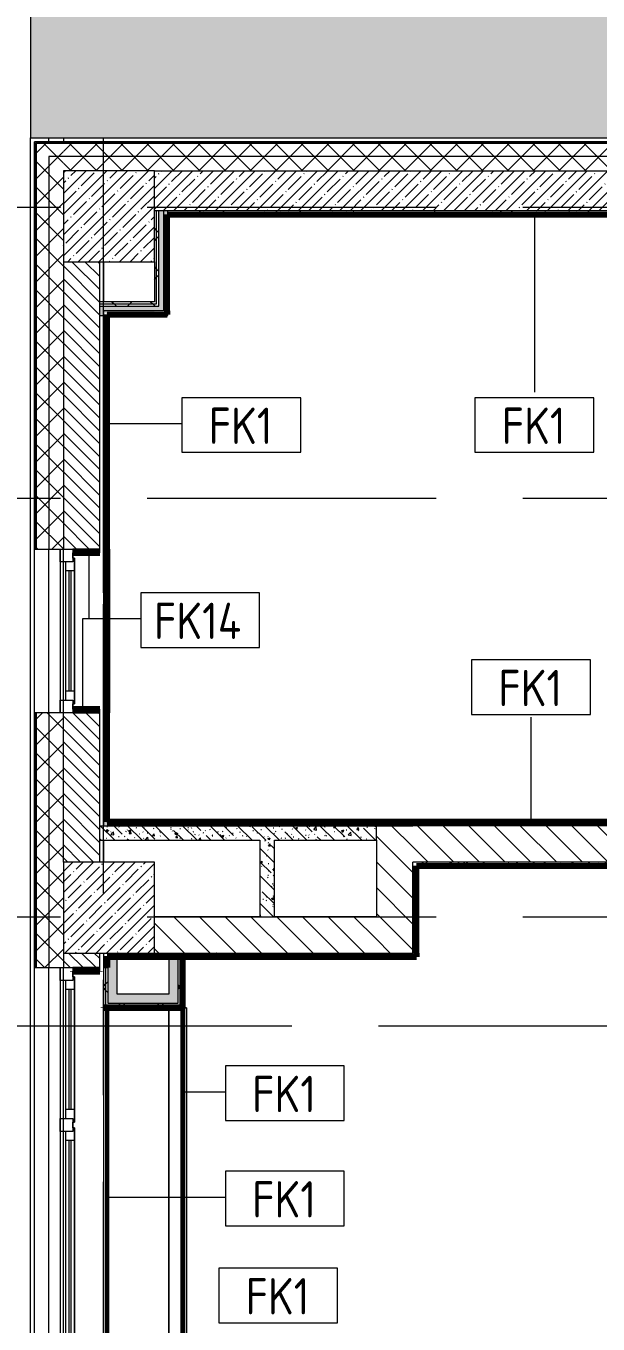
# Model space of a CAD drawing. Header units: millimetres. Extents: x -4060 to 187734, y -8553 to 29000.
# Drawn here: x -315 to 2828, y 8861 to 15996 of the extents above; entities that cross this region are included whole.
import ezdxf

# ---------------------------------------------------------------- set-up
doc = ezdxf.new("R2010")
doc.units = ezdxf.units.MM
doc.linetypes.add('Осевая', pattern=[3175, 635, -476.25, 1587.5, -476.25])
for name, color, linetype, lineweight in [('A-DETL', 7, 'Continuous', 9), ('A-GLAZ', 7, 'Continuous', 9), ('A-GLAZ-1', 7, 'Continuous', 13), ('A-WALL', 7, 'Continuous', 9), ('A-WALL-IDEN', 7, 'Continuous', 9), ('I-WALL', 7, 'Continuous', 9), ('S-COLS', 7, 'Continuous', 9), ('Знаки', 7, 'Continuous', 9), ('Оси', 7, 'Continuous', 9), ('Оси-2', 7, 'Осевая', 9)]:
    doc.layers.add(name, color=color, linetype=linetype, lineweight=lineweight)
for name, color, linetype, lineweight, true_color in [('A-DETL-GENF-2', 7, 'Continuous', 9, 0xeeeeee), ('A-WALL-1', 7, 'Continuous', 9, 0xc0c0c0), ('A-WALL-3', 7, 'Continuous', 9, 0xff80c0), ('I-WALL-17', 7, 'Continuous', 80, 0xffd2ff), ('I-WALL-4', 7, 'Continuous', 9, 0xc0c0c0), ('I-WALL-7', 7, 'Continuous', 80, 0xff80c0), ('I-WALL-8', 7, 'Continuous', 53, 0xff80c0), ('S-WALL-ANLY', 7, 'Continuous', 13, 0x008040), ('S-WALL-ANLY-1', 7, 'Continuous', 5, 0x008040), ('Знаки-1', 7, 'Continuous', 9, 0xdfdfdf), ('Знаки-2', 9, 'Continuous', 9, 0x808080)]:
    doc.layers.add(name, color=color, linetype=linetype, lineweight=lineweight, true_color=true_color)
doc.styles.add('GOST Common', font='GOST_Common.ttf', dxfattribs={"width": 0.9, "height": 200})
pattern_1 = [(45, (0, 0), (-70.7107, 70.7107), []), (135, (0, 0), (-70.7107, -70.7107), [])]
pattern_2 = [(135, (0, 0), (-70.7107, -70.7107), [])]
pattern_3 = [(135, (0, 0), (-75.4342, -75.4342), [106.68, -17.78, 3.556, -17.78]), (135, (0, 75.39), (-75.4342, -75.4342), []), (50, (0, 0), (127.5292, -11.1576), [13.335, -146.685]), (355, (0, 0), (-24.6697, 133.74), [10.668, -117.348]), (100.451, (10.63, -0.93), (102.8597, 122.5818), [11.333, -124.663]), (46.184, (0, 35.56), (189.7552, -29.4304), [20.002, -220.027]), (96.636, (15.81, 33.1), (166.1822, 173.1996), [17, -186.995]), (351.184, (0, 35.56), (166.184, 173.1976), [16.002, -176.022]), (21, (17.78, 26.67), (106.1303, -71.586), [13.335, -146.685]), (326, (17.78, 26.67), (43.2619, 128.9318), [10.668, -117.348]), (71.451, (26.62, 20.7), (149.392, 57.345), [11.333, -124.663]), (37.5, (0, 0), (2.16223, 59.18836), [3.353, -112.573, 3.353, -115.773, -117.793]), (37.5, (0, 0), (2.16223, 59.18836), [-235.052, 3.353, -114.44]), (7.5, (0, 0), (46.77386, 70.12615), [3.353, -64.567, 3.353, -109.906, -44.894]), (7.5, (0, 0), (46.77386, 70.12615), [-181.178, 3.353, -41.542]), (327.5, (-39.65, 0), (94.91367, -4.0101), [3.353, -41.097, 3.353, -135.331, -184.023]), (327.5, (-39.65, 0), (94.91367, -4.0101), [-183.134, 3.353, -180.67]), (317.5, (-57.43, 0), (103.6906, 17.7988), [3.353, -54.432, 3.353, -88.748, -130.683]), (317.5, (-57.43, 0), (103.6906, 17.7988), [-149.885, 3.353, -127.33])]
pattern_4 = [(0, (0, 0), (121.92, 30.48), [10.058, -81.382, 10.058, -81.382, -487.68]), (0, (0, 0), (121.92, 30.48), [-182.88, 10.058, -172.822, 10.058, -81.382, -213.36]), (0, (0, 0), (121.92, 30.48), [-457.2, 10.058, -50.902, 10.058, -142.342]), (120, (45.72, 15.24), (-87.356454, 90.34582), [10.058, -81.382, 10.058, -81.382, -487.68]), (120, (45.72, 15.24), (-87.356454, 90.34582), [-182.88, 10.058, -172.822, 10.058, -81.382, -213.36]), (120, (45.72, 15.24), (-87.356454, 90.34582), [-457.2, 10.058, -50.902, 10.058, -142.342]), (240, (60.96, 76.2), (-34.563546, -120.82582), [10.058, -81.382, 10.058, -81.382, -487.68]), (240, (60.96, 76.2), (-34.563546, -120.82582), [-182.88, 10.058, -172.822, 10.058, -81.382, -213.36]), (240, (60.96, 76.2), (-34.563546, -120.82582), [-457.2, 10.058, -50.902, 10.058, -142.342])]
pattern_5 = [(45, (0, 0), (-106.066, 106.066), []), (135, (0, 0), (-106.066, -106.066), [])]

# ---------------------------------------------------------------- blocks, each defined once
blk = doc.blocks.new('BSC_Колонна _Прямоугольная - 500х500-V21-План отделки стен 1 этажа в осях 1-12')
at = {"layer": 'S-COLS'}
h = blk.add_hatch(dxfattribs=at)
h.set_pattern_fill('FP_37', color=256, style=0, pattern_type=2)
h.set_pattern_definition([(45, (-140, -14950), (-57.02463, 57.02463), []), (45, (-82.975, -14950), (-57.02463, 57.02463), [100.806, -20.161, 3.353, -16.808])])
h.paths.add_polyline_path([(250, -250), (250, 250), (-250, 250), (-250, -250), (-30, -250)])
for p, q in [((250, 250), (-250, 250)), ((-250, 250), (-250, -250)), ((250, -250), (250, 250)), ((-250, -250), (250, -250))]:
    blk.add_line(p, q, dxfattribs=at)
blk = doc.blocks.new('120_Окно_СКБ_2Ст - 120_Окно_СКБ_2Ст 2300х2500 _мал створка справа_-22272277-План отделки стен 1 этажа в осях 1-12')
at = {"layer": 'A-GLAZ'}
for p, q in [((1150, -57), (-1150, -57)), ((-1130, -127), (-1100, -127)), ((-1030, -107), (200, -107)), ((200, -117), (-1030, -117)), ((270, -127), (300, -127)), ((370, -107), (1030, -107)), ((1030, -117), (370, -117)), ((1100, -127), (1130, -127))]:
    blk.add_line(p, q, dxfattribs=at)
at = {"layer": 'A-GLAZ-1'}
for p, q in [((-1150, -127), (-1150, -57)), ((-1150, -57), (-1080, -57)), ((-1080, -57), (-1080, -127)), ((250, -127), (250, -57)), ((250, -57), (320, -57)), ((320, -57), (320, -127)), ((1080, -127), (1080, -57)), ((1080, -57), (1150, -57)), ((1150, -57), (1150, -127)), ((-1080, -127), (-1150, -127)), ((-1080, -127), (-1100, -127)), ((-1100, -127), (-1100, -137)), ((-1100, -137), (270, -137)), ((270, -137), (-1100, -137)), ((250, -87), (-1080, -87)), ((-1080, -87), (-1080, -127)), ((-1030, -137), (-1030, -87)), ((200, -137), (200, -87)), ((250, -127), (250, -87)), ((320, -127), (250, -127)), ((270, -127), (250, -127)), ((270, -137), (270, -127)), ((320, -127), (300, -127)), ((300, -127), (300, -137)), ((300, -137), (1100, -137)), ((1100, -137), (300, -137)), ((1080, -87), (320, -87)), ((320, -87), (320, -127)), ((370, -137), (370, -87)), ((1030, -137), (1030, -87)), ((1080, -127), (1080, -87)), ((1150, -127), (1080, -127)), ((1100, -127), (1080, -127)), ((1100, -137), (1100, -127))]:
    blk.add_line(p, q, dxfattribs=at)
blk = doc.blocks.new('120_Окно_СКБ_1Ст - 120_Окно_СКБ_1Ст 900х2500_h_-20664874-План отделки стен 1 этажа в осях 1-12')
at = {"layer": 'A-GLAZ'}
for p, q in [((450, -57), (-450, -57)), ((-430, -127), (-400, -127)), ((-330, -107), (330, -107)), ((330, -117), (-330, -117)), ((400, -127), (430, -127))]:
    blk.add_line(p, q, dxfattribs=at)
at = {"layer": 'A-GLAZ-1'}
for p, q in [((-450, -127), (-450, -57)), ((-450, -57), (-380, -57)), ((-380, -57), (-380, -127)), ((380, -127), (380, -57)), ((380, -57), (450, -57)), ((450, -57), (450, -127)), ((-380, -127), (-450, -127)), ((-380, -127), (-400, -127)), ((-400, -127), (-400, -137)), ((-400, -137), (400, -137)), ((400, -137), (-400, -137)), ((380, -87), (-380, -87)), ((-380, -87), (-380, -127)), ((-330, -137), (-330, -87)), ((330, -137), (330, -87)), ((380, -127), (380, -87)), ((450, -127), (380, -127)), ((400, -127), (380, -127)), ((400, -137), (400, -127))]:
    blk.add_line(p, q, dxfattribs=at)
blk = doc.blocks.new('BSC_Колонна _Прямоугольная - 500х500-V67-План отделки стен 1 этажа в осях 1-12')
at = {"layer": 'S-COLS'}
h = blk.add_hatch(dxfattribs=at)
h.set_pattern_fill('FP_91', color=256, style=0, pattern_type=2)
h.set_pattern_definition([(45, (-140, -11150), (-57.0246, 57.0246), []), (45, (-82.975, -11150), (-57.0246, 57.0246), [100.806, -20.161, 3.353, -16.808])])
h.paths.add_polyline_path([(250, -250), (250, 250), (-250, 250), (-250, -250), (167.2, -250)])
for p, q in [((250, 250), (-250, 250)), ((-250, 250), (-250, -250)), ((250, -250), (250, 250)), ((-250, -250), (250, -250))]:
    blk.add_line(p, q, dxfattribs=at)
blk = doc.blocks.new('Съемный металлический экран с перфорацией - E1-31419150-План отделки стен 1 этажа в осях 1-12')
at = {"layer": 'Знаки'}
h = blk.add_hatch(dxfattribs=at)
h.set_pattern_fill('FP_109', color=256, style=0, pattern_type=2)
h.set_pattern_definition([(270, (-8799.5, 547.406), (50.8, 3e-15), [13.612, -74.376]), (330, (-8792.694, 522.006), (25.4, 43.9941), [13.612, -74.376]), (30, (-8767.294, 515.2), (-25.4, 43.9941), [13.612, -74.376]), (300, (-8799.5, 533.79), (101.59984, -9e-05), [13.612, -87.988]), (300, (-8755.51, 559.19), (101.59984, -9e-05), [13.612, -87.988]), (60, (-8799.5, 547.41), (-50.79984, 87.9881), [13.612, -87.988]), (60, (-8755.51, 522.01), (-50.79984, 87.9881), [13.612, -87.988]), (0, (-8780.91, 515.2), (50.8, 87.988), [13.612, -87.988]), (0, (-8780.91, 566), (50.8, 87.988), [13.612, -87.988])])
h.paths.add_polyline_path([(0, 20), (0, 0), (1800, 0), (1800, 20), (1794.1, 20)])
at = {"layer": 'Знаки-1'}
for p, q in [((0, 0), (0, 20)), ((0, 20), (1800, 20)), ((1800, 0), (0, 0)), ((1800, 20), (1800, 0))]:
    blk.add_line(p, q, dxfattribs=at)
at = {"layer": 'Знаки-2'}
for p, q in [((1800, 20), (0, 20)), ((0, 20), (0, 0)), ((0, 0), (1800, 0)), ((1800, 0), (1800, 20))]:
    blk.add_line(p, q, dxfattribs=at)
blk = doc.blocks.new('Зашивка приборов отопления14 - Зашивка приборов отопления-33280456-План отделки стен 1 этажа в осях 1-12')
at = {"layer": 'A-WALL-1'}
for p, q in [((37471.9, 23439), (35392.9, 23439)), ((35391.9, 23079), (37471.9, 23079)), ((37471.9, 23079), (35391.9, 23079)), ((35391.9, 23004), (37471.9, 23004))]:
    blk.add_line(p, q, dxfattribs=at)
blk = doc.blocks.new('М_стена_0001 - Типоразмер_без рамки-25382661-План отделки стен 1 этажа в осях 1-12')
at = {"layer": 'A-WALL-IDEN'}
for p, q in [((3.258, 1.523), (-3.273, 1.523)), ((-3.273, 1.523), (-3.273, -1.477)), ((3.258, -1.477), (3.258, 1.523)), ((-3.273, -1.477), (3.258, -1.477))]:
    blk.add_line(p, q, dxfattribs=at)

msp = doc.modelspace()

# ---------------------------------------------------------------- hatches: boundary and pattern name
at = {"layer": 'A-DETL-GENF-2'}
msp.add_hatch(color=256, dxfattribs=at).paths.add_polyline_path([(-290, 15380), (3749.1, 15380), (3749.1, 16073.1), (3297.1, 16073.1), (3297.1, 16118.1), (3749.1, 16118.1), (3749.1, 17618.1), (2851.1, 17618.1), (2851.1, 17663.1), (3749.1, 17663.1), (3749.1, 19082.1), (2871.1, 19082.1), (2871.1, 19127.1), (3749.1, 19127.1), (3749.1, 20627.1), (3317.1, 20627.1), (3317.1, 20672.1), (3749.1, 20672.1), (3749.1, 27252), (-290, 27252), (-290, 16953.1)])
at = {"layer": 'A-WALL'}
h = msp.add_hatch(dxfattribs=at)
h.set_pattern_fill('FP_8', color=256, style=0, pattern_type=2)
h.set_pattern_definition(pattern_1)
h.paths.add_polyline_path([(-110, -100), (-110, 3670), (-260, 3670), (-260, -100)])
h.paths.add_polyline_path([(-110, 5220), (-110, 5620), (-260, 5620), (-260, 5220), (-138, 5220)])
h.paths.add_polyline_path([(-260, 7320), (-110, 7320), (-110, 8520), (-260, 8520), (-260, 7728.1)])
h.paths.add_polyline_path([(-110, 10820), (-110, 12220), (-260, 12220), (-260, 10820), (-199.4, 10820)])
h.paths.add_polyline_path([(-154.3, 13120), (-110, 13120), (-110.6, 15350), (-260, 15350), (-260, 13120)])
h = msp.add_hatch(dxfattribs=at)
h.set_pattern_fill('FP_8', color=256, style=0, pattern_type=2)
h.set_pattern_definition(pattern_1)
h.paths.add_polyline_path([(986.5, 15200), (4060, 15200), (4060, 15350), (-110, 15350), (-110, 15200), (390, 15200)])
h = msp.add_hatch(dxfattribs=at)
h.set_pattern_fill('FP_33', color=256, style=0, pattern_type=2)
h.set_pattern_definition([(135, (0, 0), (-35.35534, -35.35534), [])])
h.paths.add_polyline_path([(-110, 7900), (90, 7900), (90, 8520), (-110, 8520), (-110, 8473.8)])
h.paths.add_polyline_path([(-32.5, 10820), (90, 10820), (90, 10900), (-110, 10900), (-110, 10820)])
h.paths.add_polyline_path([(-110, 11400), (90, 11400), (90, 12220), (-110, 12220), (-110, 11653.5)])
h.paths.add_polyline_path([(2.1, 13120), (90, 13120), (90, 14700), (-110, 14700), (-110, 13120), (-0.7, 13120)])
at = {"layer": 'I-WALL'}
h = msp.add_hatch(dxfattribs=at)
h.set_pattern_fill('FP_1', color=256, style=0, pattern_type=2)
h.set_pattern_definition([(45, (0, 0), (-57.02463, 57.02463), []), (45, (57.025, 0), (-57.02463, 57.02463), [100.806, -20.161, 3.353, -16.808])])
h.paths.add_polyline_path([(3703.8, 14980), (4060, 14980), (4060, 15200), (390, 15200), (390, 14980), (3210, 14980)])
h = msp.add_hatch(dxfattribs=at)
h.set_pattern_fill('FP_108', color=256, style=0, pattern_type=2)
h.set_pattern_definition(pattern_5)
h.paths.add_polyline_path([(390, 14467.5), (402.5, 14467.5), (402.5, 14980), (390, 14980), (390, 14480)])
h = msp.add_hatch(dxfattribs=at)
h.set_pattern_fill('FP_108', color=256, style=0, pattern_type=2)
h.set_pattern_definition(pattern_5)
h.paths.add_polyline_path([(415, 14455), (415, 14980), (402.5, 14980), (402.5, 14455)])
for points in [[(415, 14405), (465, 14405), (465, 14960), (460, 14960), (460, 14980), (415, 14980), (415, 14430), (440, 14430), (460, 14410), (415, 14410)], [(110, 14405), (110, 14430), (130, 14409), (130, 14405), (415, 14405), (415, 14410), (390, 14410), (390, 14430), (415, 14430), (415, 14455), (90, 14455), (90, 14405)], [(185, 10675), (185, 10880), (135, 10880), (135, 10675)], [(470, 10625), (520, 10625), (520, 10880), (470, 10880), (470, 10675)], [(307.2, 10625), (470, 10625), (470, 10675), (135, 10675), (135, 10625), (185, 10625)]]:
    msp.add_hatch(color=256, dxfattribs=at).paths.add_polyline_path(points)
h = msp.add_hatch(dxfattribs=at)
h.set_pattern_fill('FP_106', color=256, style=0, pattern_type=2)
h.set_pattern_definition(pattern_4)
h.paths.add_polyline_path([(3109, 14960), (3130, 14960), (3130, 14980), (460, 14980), (460, 14960), (3045.5, 14960)])
h = msp.add_hatch(dxfattribs=at)
h.set_pattern_fill('FP_108', color=256, style=0, pattern_type=2)
h.set_pattern_definition(pattern_5)
h.paths.add_polyline_path([(389.7, 14467.5), (390, 14467.5), (390, 14480), (90, 14480), (90, 14467.5), (130, 14467.5)])
h = msp.add_hatch(dxfattribs=at)
h.set_pattern_fill('FP_108', color=256, style=0, pattern_type=2)
h.set_pattern_definition(pattern_5)
h.paths.add_polyline_path([(90, 14455), (402.5, 14455), (402.5, 14467.5), (90, 14467.5)])
h = msp.add_hatch(dxfattribs=at)
h.set_pattern_fill('FP_106', color=256, style=0, pattern_type=2)
h.set_pattern_definition(pattern_4)
h.paths.add_polyline_path([(110, 11620), (130, 11620), (130, 12220), (110, 12220), (110, 11653.5)])
h.paths.add_polyline_path([(110, 13120), (130, 13120), (130, 14409), (110, 14430), (110, 13773.4)])
h = msp.add_hatch(dxfattribs=at)
h.set_pattern_fill('FP_106', color=256, style=0, pattern_type=2)
h.set_pattern_definition(pattern_4)
h.paths.add_polyline_path([(440, 14410), (460, 14410), (440, 14430), (390, 14430), (390, 14410), (415, 14410)])
h = msp.add_hatch(dxfattribs=at)
h.set_pattern_fill('FP_106', color=256, style=0, pattern_type=2)
h.set_pattern_definition(pattern_4)
h.paths.add_polyline_path([(-48, 13100), (90, 13100), (90, 13120), (-58, 13120), (-58, 13100)])
h = msp.add_hatch(dxfattribs=at)
h.set_pattern_fill('FP_106', color=256, style=0, pattern_type=2)
h.set_pattern_definition(pattern_4)
h.paths.add_polyline_path([(90, 12220), (90, 12240), (-58, 12240), (-58, 12220), (66, 12220)])
h = msp.add_hatch(dxfattribs=at)
h.set_pattern_fill('FP_45', color=256, style=0, pattern_type=2)
h.set_pattern_definition(pattern_3)
h.paths.add_polyline_path([(110, 11520), (1610, 11520), (1610, 11600), (90, 11600), (90, 11520)])
h = msp.add_hatch(dxfattribs=at)
h.set_pattern_fill('FP_106', color=256, style=0, pattern_type=2)
h.set_pattern_definition(pattern_4)
h.paths.add_polyline_path([(131, 11600), (4080, 11600), (4080, 11620), (110, 11620), (110, 11600)])
h = msp.add_hatch(dxfattribs=at)
h.set_pattern_fill('FP_20', color=256, style=0, pattern_type=2)
h.set_pattern_definition(pattern_2)
h.paths.add_polyline_path([(1810, 10900), (1810, 11600), (1610, 11600), (1610, 10900)])
h = msp.add_hatch(dxfattribs=at)
h.set_pattern_fill('FP_20', color=256, style=0, pattern_type=2)
h.set_pattern_definition(pattern_2)
h.paths.add_polyline_path([(3560, 11400), (4060, 11400), (4060, 11600), (1810, 11600), (1810, 11400), (3540, 11400)])
h = msp.add_hatch(dxfattribs=at)
h.set_pattern_fill('FP_45', color=256, style=0, pattern_type=2)
h.set_pattern_definition(pattern_3)
h.paths.add_polyline_path([(970, 11100), (1050, 11100), (1050, 11520), (970, 11520), (970, 11128.6)])
h = msp.add_hatch(dxfattribs=at)
h.set_pattern_fill('FP_106', color=256, style=0, pattern_type=2)
h.set_pattern_definition(pattern_4)
h.paths.add_polyline_path([(3488, 11380), (3540, 11380), (3540, 11400), (1810, 11400), (1810, 11380), (1831, 11380)])
h = msp.add_hatch(dxfattribs=at)
h.set_pattern_fill('FP_106', color=256, style=0, pattern_type=2)
h.set_pattern_definition(pattern_4)
h.paths.add_polyline_path([(1830, 10900), (1830, 11380), (1810, 11380), (1810, 10900)])
h = msp.add_hatch(dxfattribs=at)
h.set_pattern_fill('FP_20', color=256, style=0, pattern_type=2)
h.set_pattern_definition(pattern_2)
h.paths.add_polyline_path([(986.5, 10900), (1610, 10900), (1610, 11100), (390, 11100), (390, 10900), (470, 10900)])
h = msp.add_hatch(dxfattribs=at)
h.set_pattern_fill('FP_106', color=256, style=0, pattern_type=2)
h.set_pattern_definition(pattern_4)
h.paths.add_polyline_path([(130, 8500), (130, 8521), (110, 8521), (110, 8500)])
h.paths.add_polyline_path([(122.5, 10857.5), (130, 10880), (130, 10900), (110, 10900), (110, 10880), (122.5, 10880)])
h = msp.add_hatch(dxfattribs=at)
h.set_pattern_fill('FP_108', color=256, style=0, pattern_type=2)
h.set_pattern_definition(pattern_5)
h.paths.add_polyline_path([(122.5, 10612.5), (122.5, 10880), (110, 10880), (110, 10612.5)])
h = msp.add_hatch(dxfattribs=at)
h.set_pattern_fill('FP_108', color=256, style=0, pattern_type=2)
h.set_pattern_definition(pattern_5)
h.paths.add_polyline_path([(130, 10625), (135, 10625), (135, 10900), (130, 10900), (130, 10880), (122.5, 10857.5), (122.5, 10625)])
h = msp.add_hatch(dxfattribs=at)
h.set_pattern_fill('FP_106', color=256, style=0, pattern_type=2)
h.set_pattern_definition(pattern_4)
h.paths.add_polyline_path([(1830, 10880), (1830, 10900), (135, 10900), (135, 10880), (1810, 10880)])
h = msp.add_hatch(dxfattribs=at)
h.set_pattern_fill('FP_108', color=256, style=0, pattern_type=2)
h.set_pattern_definition(pattern_5)
h.paths.add_polyline_path([(532.5, 10612.5), (531.6, 10880), (520, 10880), (520, 10612.5)])
h = msp.add_hatch(dxfattribs=at)
h.set_pattern_fill('FP_108', color=256, style=0, pattern_type=2)
h.set_pattern_definition(pattern_5)
h.paths.add_polyline_path([(545, 10600), (544.1, 10880), (532.5, 10880), (532.5, 10600)])
h = msp.add_hatch(dxfattribs=at)
h.set_pattern_fill('FP_106', color=256, style=0, pattern_type=2)
h.set_pattern_definition(pattern_4)
h.paths.add_polyline_path([(-32.5, 10800), (90, 10800), (90, 10820), (-58, 10820), (-58, 10800), (-48, 10800)])
h = msp.add_hatch(dxfattribs=at)
h.set_pattern_fill('FP_108', color=256, style=0, pattern_type=2)
h.set_pattern_definition(pattern_5)
h.paths.add_polyline_path([(390, 10600), (532.5, 10600), (532.5, 10612.5), (110, 10612.5), (110, 10600), (307.2, 10600)])
h = msp.add_hatch(dxfattribs=at)
h.set_pattern_fill('FP_108', color=256, style=0, pattern_type=2)
h.set_pattern_definition(pattern_5)
h.paths.add_polyline_path([(390, 10612.5), (520, 10612.5), (520, 10625), (122.5, 10625), (122.5, 10612.5), (307.2, 10612.5)])

# ---------------------------------------------------------------- linework, layer by layer
at = {"layer": 'A-DETL'}
for p, q in [((-290, 27252), (-290, 15380)), ((-290, 15380), (3749.1, 15380))]:
    msp.add_line(p, q, dxfattribs=at)
at = {"layer": 'A-WALL'}
for p, q in [((-263, 15353), (-263, 13120)), ((4060, 15353), (-263, 15353)), ((-260, 15350), (-260, 13120)), ((4060, 15350), (-260, 15350)), ((390, 15200), (4060, 15200)), ((465, 14980), (390, 14980)), ((402.5, 14467.5), (402.5, 14980)), ((415, 14455), (415, 14980)), ((460, 14959), (460, 14960)), ((-110, 14700), (-110, 13120)), ((90, 14467.5), (402.5, 14467.5)), ((90, 14455), (415, 14455)), ((130, 14409), (130, 14410)), ((130, 14410), (460, 14410)), ((-263, 12220), (-263, 10820)), ((-260, 12220), (-260, 10820)), ((-110, 11400), (-110, 12220)), ((130, 11620), (130, 12220)), ((1610, 11520), (1610, 11600)), ((4060, 11600), (1810, 11600)), ((3560, 11400), (1810, 11400)), ((1830, 10900), (1830, 11379)), ((970, 11100), (1050, 11100)), ((-110, 10900), (-110, 10820)), ((122.5, 10880), (122.5, 10612.5)), ((130, 10820), (130, 10880)), ((135, 10900), (135, 10625)), ((520, 10625), (520, 10900)), ((532.5, 10612.5), (532.5, 10900)), ((122.5, 10612.5), (532.5, 10612.5)), ((135, 10625), (520, 10625))]:
    msp.add_line(p, q, dxfattribs=at)
at = {"layer": 'A-WALL-1'}
for p, q in [((-290, 7320), (-290, 15380)), ((-290, 15380), (3805, 15380)), ((-268, 7320), (-268, 15358)), ((4060, 15358), (-268, 15358)), ((-110, 15380), (-110, 15358)), ((90, 13120), (90, 14700)), ((-268, 13120), (-58, 13120)), ((-58, 12220), (-268, 12220)), ((90, 11400), (90, 12220)), ((90, 10820), (90, 10900)), ((-268, 10820), (-58, 10820))]:
    msp.add_line(p, q, dxfattribs=at)
at = {"layer": 'A-WALL-3'}
for p, q in [((3109, 14960), (460, 14960)), ((460, 14959), (460, 14430)), ((130, 14409), (130, 13120)), ((130, 11620), (131, 11620)), ((3539, 11380), (1830, 11380)), ((1830, 11380), (1830, 11379)), ((131, 10880), (130, 10880))]:
    msp.add_line(p, q, dxfattribs=at)
at = {"layer": 'A-WALL-IDEN'}
for p, q in [((2478.3, 14959.5), (2478.3, 13982.5)), ((130.5, 13810.5), (541.4, 13810.5)), ((30.7, 13098.7), (30.7, 12738.3)), ((-2.3, 12738.3), (315.1, 12738.3)), ((-2.3, 12240.5), (-2.3, 12738.3)), ((30.7, 12738.3), (315.1, 12738.3)), ((2459.8, 11620.5), (2459.8, 12197.2)), ((546.5, 10137.9), (780.1, 10137.9)), ((130.5, 9558.9), (780.1, 9558.9))]:
    msp.add_line(p, q, dxfattribs=at)
at = {"layer": 'I-WALL-17'}
for p, q in [((90, 13100), (-58, 13100)), ((-58, 13100), (-58, 13099)), ((-58, 13099), (90, 13099)), ((90, 13099), (90, 13100)), ((90, 12241), (-58, 12241)), ((-58, 12241), (-58, 12240)), ((-58, 12240), (90, 12240)), ((90, 12240), (90, 12241)), ((90, 10800), (-58, 10800)), ((-58, 10800), (-58, 10799)), ((-58, 10799), (90, 10799)), ((90, 10799), (90, 10800)), ((545.5, 10600), (110, 10600)), ((110, 10600), (110, 10599)), ((110, 10599), (545.5, 10599)), ((545.5, 10599), (545.5, 10600))]:
    msp.add_line(p, q, dxfattribs=at)
at = {"layer": 'I-WALL-4'}
for p, q in [((440, 14980), (440, 14430)), ((3130, 14980), (465, 14980)), ((465, 14405), (465, 14980)), ((110, 14700), (110, 14480)), ((390, 14700), (390, 14480)), ((390, 14480), (90, 14480)), ((110, 14430), (110, 11600)), ((440, 14430), (110, 14430)), ((90, 14405), (465, 14405)), ((-110, 12220), (-110, 13120)), ((90, 13120), (-58, 13120)), ((-58, 13120), (-58, 13100)), ((90, 13100), (90, 13120)), ((110, 13120), (130, 13120)), ((-58, 12240), (-58, 12220)), ((-58, 12220), (90, 12220)), ((90, 12220), (90, 12240)), ((130, 12220), (110, 12220)), ((90, 11600), (1810, 11600)), ((90, 11520), (970, 11520)), ((110, 11520), (110, 11400)), ((970, 11520), (970, 11100)), ((1050, 11520), (1610, 11520)), ((1050, 11100), (1050, 11520)), ((1610, 11520), (1610, 11100)), ((1810, 10900), (1810, 11400)), ((970, 11100), (390, 11100)), ((1610, 11100), (1050, 11100)), ((110, 10900), (110, 8500)), ((130, 10880), (110, 10880)), ((185, 10675), (185, 10880)), ((390, 10900), (1810, 10900)), ((470, 10900), (470, 10675)), ((545, 10879), (545, 10900)), ((-110, 8520), (-110, 10820)), ((90, 10820), (-58, 10820)), ((-58, 10820), (-58, 10800)), ((90, 10800), (90, 10820)), ((110, 10820), (130, 10820)), ((470, 10675), (185, 10675))]:
    msp.add_line(p, q, dxfattribs=at)
at = {"layer": 'I-WALL-7'}
for p, q in [((461, 14959), (3109, 14959)), ((461, 14409), (461, 14959)), ((460, 14430), (460, 14410)), ((131, 14409), (461, 14409)), ((131, 11621), (131, 14409)), ((130, 13120), (130, 12220)), ((4081, 11621), (131, 11621)), ((131, 11620), (4080, 11620)), ((1830, 11379), (3540, 11379)), ((1831, 10879), (1831, 11380)), ((1830, 10880), (131, 10880)), ((131, 10880), (131, 10820)), ((131, 10879), (545, 10879)), ((545, 10879), (545, 10600)), ((546, 10879), (1831, 10879)), ((546, 10600), (546, 10879)), ((1830, 10900), (1830, 10880)), ((130, 10820), (131, 10820)), ((545.5, 10600), (546, 10600))]:
    msp.add_line(p, q, dxfattribs=at)
at = {"layer": 'I-WALL-8'}
for p, q in [((130, 8521), (130, 10600)), ((131, 10600), (131, 8521)), ((545, 8521), (545, 10600)), ((546, 10600), (546, 8521))]:
    msp.add_line(p, q, dxfattribs=at)
at = {"layer": 'S-WALL-ANLY'}
for p, q in [((-189, 15358), (-189, 15380)), ((-189, 12220), (-189, 13120)), ((-189, 8520), (-189, 10820))]:
    msp.add_line(p, q, dxfattribs=at)
at = {"layer": 'S-WALL-ANLY-1'}
for p, q in [((-189, 15279), (-189, 13120)), ((4060, 15279), (-189, 15279)), ((-189, 12220), (-189, 10820))]:
    msp.add_line(p, q, dxfattribs=at)
at = {"layer": 'Оси'}
for p, q in [((110, 12880), (110, 15380)), ((-1990.2, 10500), (509.8, 10500))]:
    msp.add_line(p, q, dxfattribs=at)
at = {"layer": 'Оси-2'}
for p, q in [((-760.2, 15000), (35390, 15000)), ((-760.2, 13400), (35390, 13400)), ((110, 593.7), (110, 12880)), ((-760.2, 11100), (35990, 11100)), ((509.8, 10500), (35990, 10500))]:
    msp.add_line(p, q, dxfattribs=at)

# ---------------------------------------------------------------- block references
at = {"layer": 'A-GLAZ', "rotation": 89.99999999999991}
for name, p in [('120_Окно_СКБ_1Ст - 120_Окно_СКБ_1Ст 900х2500_h_-20664874-План отделки стен 1 этажа в осях 1-12', (-185, 12670)), ('120_Окно_СКБ_2Ст - 120_Окно_СКБ_2Ст 2300х2500 _мал створка справа_-22272277-План отделки стен 1 этажа в осях 1-12', (-185, 9670))]:
    msp.add_blockref(name, p, dxfattribs=at)
at = {"layer": 'A-WALL-1', "rotation": 90.0000000000001}
msp.add_blockref('Зашивка приборов отопления14 - Зашивка приборов отопления-33280456-План отделки стен 1 этажа в осях 1-12', (23549, -26871.9), dxfattribs=at)
at = {"layer": 'A-WALL-IDEN', "xscale": 99.99999999999993, "yscale": 99.99999999999993, "zscale": 99.99999999999993}
for p in [(868.8, 13800), (2479.1, 13800), (642.4, 12727.9), (2460.6, 12358.8), (1107.4, 10127.5), (1107.4, 9548.5), (1071.4, 9015.7)]:
    msp.add_blockref('М_стена_0001 - Типоразмер_без рамки-25382661-План отделки стен 1 этажа в осях 1-12', p, dxfattribs=at)
at = {"layer": 'S-COLS'}
for name, p in [('BSC_Колонна _Прямоугольная - 500х500-V21-План отделки стен 1 этажа в осях 1-12', (140, 14950)), ('BSC_Колонна _Прямоугольная - 500х500-V67-План отделки стен 1 этажа в осях 1-12', (140, 11150))]:
    msp.add_blockref(name, p, dxfattribs=at)
at = {"layer": 'Знаки-1', "rotation": 90.00000000000001}
msp.add_blockref('Съемный металлический экран с перфорацией - E1-31419150-План отделки стен 1 этажа в осях 1-12', (566, 8799.5), dxfattribs=at)

# ---------------------------------------------------------------- texts
at = {"layer": 'A-WALL-IDEN', "char_height": 200, "attachment_point": 1, "style": 'GOST Common'}
for s, insert, width in [('FK1', (688.5, 13898.1), 447.342), ('FK1', (2298.9, 13898.1), 447.342), ('FK14', (387.9, 12825.9), 627.721), ('FK1', (2280.3, 12456.8), 447.342), ('FK1', (927.2, 10225.5), 447.342), ('FK1', (927.2, 9646.5), 447.342), ('FK1', (891.2, 9113.7), 447.342)]:
    msp.add_mtext(s, dxfattribs=dict(at, insert=insert, width=width))

doc.saveas('drawing.dxf')
